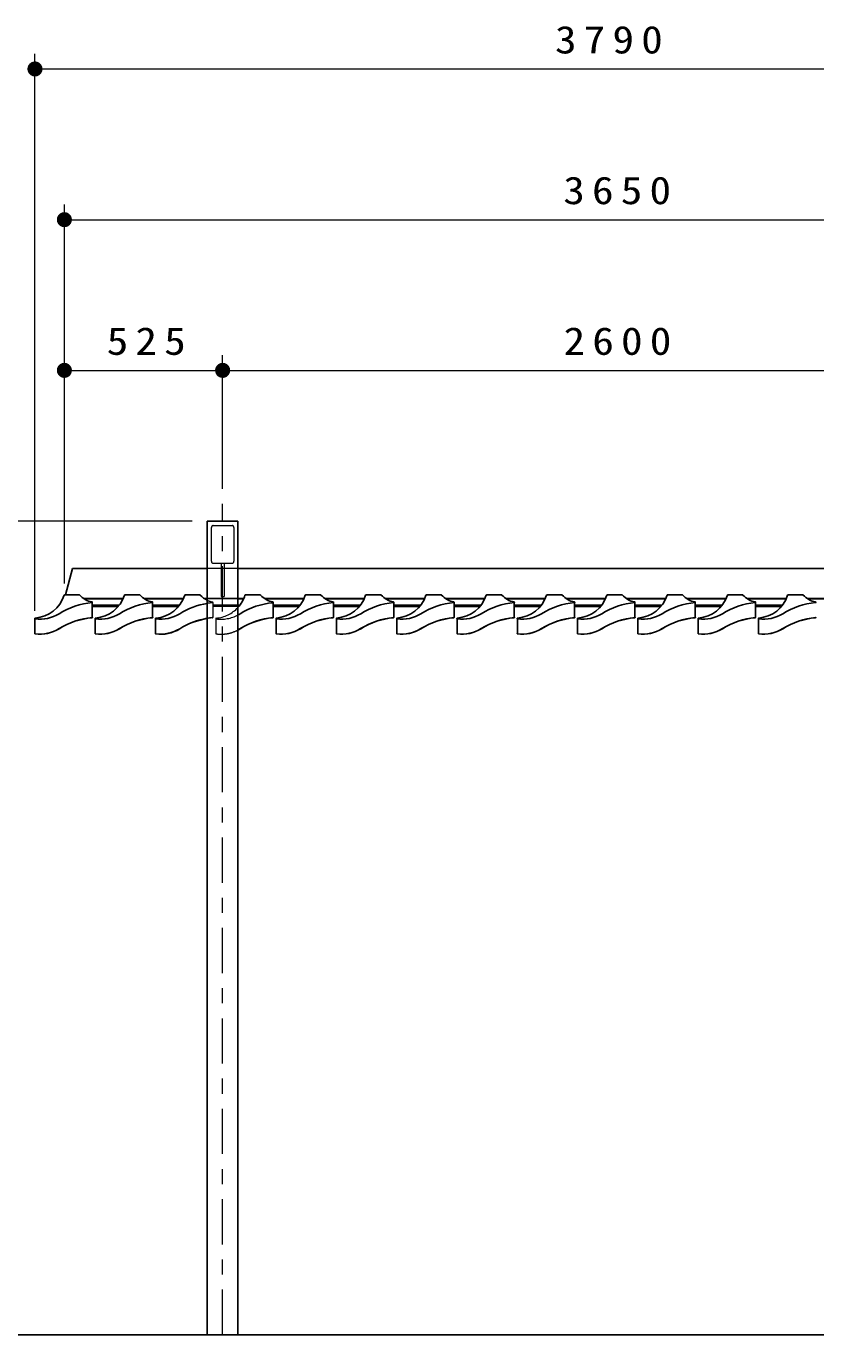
# Model space of a CAD drawing. Units: millimetres on the paper, with parts at other scales. Extents: x -385 to 0, y 0 to 267.
# Drawn here: x -317.8 to -265.5, y 60.5 to 147.3 of the extents above; entities that cross this region are included whole.
import ezdxf

# ---------------------------------------------------------------- set-up
doc = ezdxf.new("R2010")
doc.units = ezdxf.units.MM
doc.linetypes.add('USER1', pattern=[4.5, 2.5, -2])
doc.linetypes.add('USER2', pattern=[6, 3, -1, 1, -1])
doc.layers.add('LY_1', color=4, linetype='Continuous', lineweight=25)
doc.styles.add('ＭＳ ゴシック', font='')
doc.styles.get('ＭＳ ゴシック').set_extended_font_data('MS Gothic')

# ---------------------------------------------------------------- blocks, each defined once
blk = doc.blocks.new('filled_dot')
at = {"color": 0, "linetype": 'Continuous', "lineweight": -2, "const_width": 1.25}
blk.add_lwpolyline([(-0.625, 0, 1), (0.625, 0, 1)], format="xyb", close=True, dxfattribs=at)

msp = doc.modelspace()

# ---------------------------------------------------------------- linework, layer by layer
at = {"layer": 'LY_1', "color": 7, "lineweight": 13}
for p, q in [((-317.26, 108.54), (-317.26, 145.504)), ((-317.26, 144.504), (-241.46, 144.504)), ((-315.31, 125.504), (-315.31, 135.504)), ((-315.31, 134.504), (-242.31, 134.504)), ((-315.31, 110.364), (-315.31, 125.504)), ((-304.81, 116.645), (-304.81, 125.504)), ((-315.31, 124.504), (-304.81, 124.504)), ((-304.81, 124.504), (-252.81, 124.504)), ((-306.826, 114.504), (-338.36, 114.504))]:
    msp.add_line(p, q, dxfattribs=at)
at = {"layer": 'LY_1', "color": 2, "linetype": 'USER2', "lineweight": 13}
msp.add_line((-304.81, 60.504), (-304.81, 115.645), dxfattribs=at)
at = {"layer": 'LY_1'}
for p, q in [((-303.794, 114.504), (-305.826, 114.504)), ((-305.826, 60.504), (-305.826, 114.504)), ((-303.794, 60.504), (-303.794, 114.504)), ((-314.328, 109.615), (-315.281, 109.615)), ((-310.328, 109.615), (-311.281, 109.615)), ((-306.328, 109.611), (-307.281, 109.611)), ((-302.328, 109.611), (-303.281, 109.611)), ((-298.328, 109.615), (-299.281, 109.615)), ((-294.328, 109.615), (-295.281, 109.615)), ((-290.328, 109.615), (-291.281, 109.615)), ((-286.328, 109.615), (-287.281, 109.615)), ((-282.328, 109.615), (-283.281, 109.615)), ((-278.328, 109.615), (-279.281, 109.615)), ((-274.328, 109.615), (-275.281, 109.615)), ((-270.328, 109.615), (-271.281, 109.615)), ((-266.328, 109.615), (-267.281, 109.615)), ((-313.46, 108.111), (-313.46, 109.095)), ((-313.46, 108.111), (-313.46, 109.095)), ((-309.46, 108.111), (-309.46, 109.095)), ((-301.46, 108.111), (-301.46, 109.091)), ((-297.46, 108.111), (-297.46, 109.095)), ((-293.46, 108.111), (-293.46, 109.095)), ((-289.46, 108.111), (-289.46, 109.095)), ((-285.46, 108.111), (-285.46, 109.095)), ((-281.46, 108.111), (-281.46, 109.095)), ((-277.46, 108.111), (-277.46, 109.095)), ((-277.46, 108.111), (-277.46, 109.095)), ((-273.46, 108.111), (-273.46, 109.095)), ((-269.46, 108.111), (-269.46, 109.095)), ((-317.26, 108.017), (-317.26, 107.037)), ((-313.26, 108.017), (-313.26, 107.037)), ((-309.26, 108.017), (-309.26, 107.037)), ((-301.26, 108.017), (-301.26, 107.037)), ((-297.26, 108.017), (-297.26, 107.037)), ((-293.26, 108.017), (-293.26, 107.037)), ((-289.26, 108.017), (-289.26, 107.037)), ((-285.26, 108.017), (-285.26, 107.037)), ((-281.26, 108.017), (-281.26, 107.037)), ((-277.26, 108.017), (-277.26, 107.037)), ((-273.26, 108.017), (-273.26, 107.037)), ((-269.26, 108.017), (-269.26, 107.037))]:
    msp.add_line(p, q, dxfattribs=at)
at = {"layer": 'LY_1', "color": 131, "linetype": 'USER1', "lineweight": 13}
for p, q in [((-305.56, 111.832), (-305.56, 114.076)), ((-305.432, 114.204), (-304.188, 114.204)), ((-304.06, 114.076), (-304.06, 111.832)), ((-303.794, 111.363), (-305.826, 111.363)), ((-305.432, 111.704), (-304.188, 111.704)), ((-303.794, 109.364), (-305.826, 109.364)), ((-303.794, 109.344), (-305.826, 109.344)), ((-303.794, 108.928), (-305.46, 108.928)), ((-303.794, 108.864), (-305.46, 108.864)), ((-303.794, 108.844), (-305.46, 108.844))]:
    msp.add_line(p, q, dxfattribs=at)
at = {"layer": 'LY_1', "color": 190}
for p, q in [((-314.774, 111.363), (-315.243, 109.615)), ((-305.826, 111.363), (-314.774, 111.363)), ((-253.826, 111.363), (-303.794, 111.363)), ((-314.028, 109.364), (-311.411, 109.364)), ((-313.998, 109.344), (-311.42, 109.344)), ((-313.46, 108.928), (-311.667, 108.928)), ((-313.46, 108.864), (-311.718, 108.864)), ((-313.46, 108.844), (-311.734, 108.844)), ((-310.028, 109.364), (-307.409, 109.364)), ((-309.998, 109.344), (-307.418, 109.344)), ((-309.46, 108.928), (-307.664, 108.928)), ((-309.46, 108.864), (-307.714, 108.864)), ((-309.46, 108.844), (-307.731, 108.844)), ((-306.034, 109.364), (-305.826, 109.364)), ((-306.004, 109.344), (-305.826, 109.344)), ((-303.794, 109.364), (-303.409, 109.364)), ((-303.794, 109.344), (-303.418, 109.344)), ((-303.794, 108.928), (-303.664, 108.928)), ((-303.794, 108.864), (-303.714, 108.864)), ((-303.794, 108.844), (-303.731, 108.844)), ((-302.034, 109.364), (-299.4, 109.364)), ((-302.004, 109.344), (-299.409, 109.344)), ((-301.46, 108.928), (-299.667, 108.928)), ((-301.46, 108.864), (-299.718, 108.864)), ((-301.46, 108.844), (-299.734, 108.844)), ((-298.028, 109.364), (-295.411, 109.364)), ((-297.998, 109.344), (-295.42, 109.344)), ((-297.46, 108.928), (-295.667, 108.928)), ((-297.46, 108.864), (-295.718, 108.864)), ((-297.46, 108.844), (-295.734, 108.844)), ((-294.028, 109.364), (-291.411, 109.364)), ((-293.998, 109.344), (-291.42, 109.344)), ((-293.46, 108.928), (-291.667, 108.928)), ((-293.46, 108.864), (-291.718, 108.864)), ((-293.46, 108.844), (-291.734, 108.844)), ((-290.028, 109.364), (-287.411, 109.364)), ((-289.998, 109.344), (-287.42, 109.344)), ((-289.46, 108.928), (-287.667, 108.928)), ((-289.46, 108.864), (-287.718, 108.864)), ((-289.46, 108.844), (-287.734, 108.844)), ((-286.028, 109.364), (-283.411, 109.364)), ((-285.998, 109.344), (-283.42, 109.344)), ((-285.46, 108.928), (-283.667, 108.928)), ((-285.46, 108.864), (-283.718, 108.864)), ((-285.46, 108.844), (-283.734, 108.844)), ((-282.028, 109.364), (-279.411, 109.364)), ((-281.998, 109.344), (-279.42, 109.344)), ((-281.46, 108.928), (-279.667, 108.928)), ((-281.46, 108.864), (-279.718, 108.864)), ((-281.46, 108.844), (-279.734, 108.844)), ((-278.028, 109.364), (-275.411, 109.364)), ((-277.998, 109.344), (-275.42, 109.344)), ((-277.46, 108.928), (-275.667, 108.928)), ((-277.46, 108.864), (-275.718, 108.864)), ((-277.46, 108.844), (-275.734, 108.844)), ((-274.028, 109.364), (-271.411, 109.364)), ((-273.998, 109.344), (-271.42, 109.344)), ((-273.46, 108.928), (-271.667, 108.928)), ((-273.46, 108.864), (-271.718, 108.864)), ((-273.46, 108.844), (-271.734, 108.844)), ((-270.028, 109.364), (-267.411, 109.364)), ((-269.998, 109.344), (-267.42, 109.344)), ((-269.46, 108.928), (-267.667, 108.928)), ((-269.46, 108.864), (-267.718, 108.864)), ((-269.46, 108.844), (-267.734, 108.844)), ((-266.028, 109.364), (-263.411, 109.364)), ((-265.998, 109.344), (-263.42, 109.344))]:
    msp.add_line(p, q, dxfattribs=at)
at = {"layer": 'LY_1', "color": 70, "linetype": 'USER1', "lineweight": 13}
for p, q in [((-304.9, 111.704), (-304.9, 109.502)), ((-304.72, 111.704), (-304.72, 109.502)), ((-304.9, 109.502), (-304.72, 109.502))]:
    msp.add_line(p, q, dxfattribs=at)
at = {"layer": 'LY_1', "linetype": 'USER1', "lineweight": 13}
for p, q in [((-305.46, 109.091), (-305.46, 108.111)), ((-305.26, 108.017), (-305.26, 107.037))]:
    msp.add_line(p, q, dxfattribs=at)
at = {"layer": 'LY_1', "color": 7}
msp.add_line((-318.81, 60.504), (-238.81, 60.504), dxfattribs=at)
at = {"layer": 'LY_1', "color": 131, "linetype": 'USER1', "lineweight": 13}
for centre, start, end in [((-305.432, 114.076), 90, 180), ((-304.188, 114.076), 0, 90), ((-305.432, 111.832), 180, 270), ((-304.188, 111.832), 270, 0)]:
    msp.add_arc(centre, 0.128, start, end, dxfattribs=at)
at = {"layer": 'LY_1'}
for centre, radius, start, end in [((-317.413, 110.25), 2.19, 274.35776, 342.19171), ((-315.281, 109.565), 0.05, 90, 162.19171), ((-314.328, 109.565), 0.05, 41.07659, 90), ((-313.243, 110.511), 1.39, 221.07659, 260.5565), ((-313.413, 110.25), 2.19, 274.35776, 342.19171), ((-311.281, 109.565), 0.05, 90, 162.19171), ((-310.328, 109.565), 0.05, 41.07659, 90), ((-309.243, 110.511), 1.39, 221.07659, 260.5565), ((-309.413, 110.246), 2.19, 274.35776, 342.19171), ((-307.281, 109.561), 0.05, 90, 162.19171), ((-306.328, 109.561), 0.05, 41.07659, 90), ((-305.243, 110.507), 1.39, 221.07659, 245.1942), ((-305.413, 110.246), 2.19, 317.68105, 342.19171), ((-303.281, 109.561), 0.05, 90, 162.19171), ((-302.328, 109.561), 0.05, 41.07659, 90), ((-301.243, 110.507), 1.39, 221.07659, 260.5565), ((-301.413, 110.25), 2.19, 274.35776, 342.19171), ((-299.281, 109.565), 0.05, 90, 162.19171), ((-298.328, 109.565), 0.05, 41.07659, 90), ((-297.243, 110.511), 1.39, 221.07659, 260.5565), ((-297.413, 110.25), 2.19, 274.35776, 342.19171), ((-295.281, 109.565), 0.05, 90, 162.19171), ((-294.328, 109.565), 0.05, 41.07659, 90), ((-293.243, 110.511), 1.39, 221.07659, 260.5565), ((-293.413, 110.25), 2.19, 274.35776, 342.19171), ((-291.281, 109.565), 0.05, 90, 162.19171), ((-290.328, 109.565), 0.05, 41.07659, 90), ((-289.243, 110.511), 1.39, 221.07659, 260.5565), ((-289.413, 110.25), 2.19, 274.35776, 342.19171), ((-287.281, 109.565), 0.05, 90, 162.19171), ((-286.328, 109.565), 0.05, 41.07659, 90), ((-285.243, 110.511), 1.39, 221.07659, 260.5565), ((-285.413, 110.25), 2.19, 274.35776, 342.19171), ((-283.281, 109.565), 0.05, 90, 162.19171), ((-282.328, 109.565), 0.05, 41.07659, 90), ((-281.243, 110.511), 1.39, 221.07659, 260.5565), ((-281.413, 110.25), 2.19, 274.35776, 342.19171), ((-279.281, 109.565), 0.05, 90, 162.19171), ((-278.328, 109.565), 0.05, 41.07659, 90), ((-277.243, 110.511), 1.39, 221.07659, 260.5565), ((-277.413, 110.25), 2.19, 274.35776, 342.19171), ((-275.281, 109.565), 0.05, 90, 162.19171), ((-274.328, 109.565), 0.05, 41.07659, 90), ((-273.243, 110.511), 1.39, 221.07659, 260.5565), ((-273.413, 110.25), 2.19, 274.35776, 342.19171), ((-271.281, 109.565), 0.05, 90, 162.19171), ((-270.328, 109.565), 0.05, 41.07659, 90), ((-269.243, 110.511), 1.39, 221.07659, 260.5565), ((-269.413, 110.25), 2.19, 274.35776, 342.19171), ((-267.281, 109.565), 0.05, 90, 162.19171), ((-266.328, 109.565), 0.05, 41.07659, 90), ((-265.243, 110.511), 1.39, 221.07659, 260.5565), ((-313.018, 104.121), 4.99, 95.2352, 121.88041), ((-313.475, 109.115), 0.025, 275.2352, 80.5565), ((-309.018, 104.121), 4.99, 95.2352, 121.88041), ((-309.475, 109.115), 0.025, 275.2352, 80.5565), ((-305.018, 104.117), 4.99, 99.32546, 121.88041), ((-301.018, 104.117), 4.99, 95.2352, 121.88041), ((-301.475, 109.111), 0.025, 275.2352, 80.5565), ((-297.018, 104.121), 4.99, 95.2352, 121.88041), ((-297.475, 109.115), 0.025, 275.2352, 80.5565), ((-293.018, 104.121), 4.99, 95.2352, 121.88041), ((-293.475, 109.115), 0.025, 275.2352, 80.5565), ((-289.018, 104.121), 4.99, 95.2352, 121.88041), ((-289.475, 109.115), 0.025, 275.2352, 80.5565), ((-285.018, 104.121), 4.99, 95.2352, 121.88041), ((-285.475, 109.115), 0.025, 275.2352, 80.5565), ((-281.018, 104.121), 4.99, 95.2352, 121.88041), ((-281.475, 109.115), 0.025, 275.2352, 80.5565), ((-277.018, 104.121), 4.99, 95.2352, 121.88041), ((-277.475, 109.115), 0.025, 275.2352, 80.5565), ((-273.018, 104.121), 4.99, 95.2352, 121.88041), ((-273.475, 109.115), 0.025, 275.2352, 80.5565), ((-269.018, 104.121), 4.99, 95.2352, 121.88041), ((-269.475, 109.115), 0.025, 275.2352, 80.5565), ((-265.018, 104.121), 4.99, 95.2352, 121.88041), ((-265.475, 109.115), 0.025, 275.2352, 80.5565), ((-317.245, 108.041), 0.025, 94.35776, 262.30635), ((-316.926, 110.405), 2.41, 262.30635, 301.88041), ((-313.018, 103.121), 5, 95.2352, 121.88041), ((-313.018, 103.121), 4.99, 95.2352, 121.88041), ((-313.475, 108.115), 0.015, 275.2352, 0), ((-313.475, 108.115), 0.015, 275.2352, 0), ((-313.475, 108.115), 0.025, 275.2352, 53.1301), ((-313.475, 108.115), 0.025, 275.2352, 53.1301), ((-313.245, 108.041), 0.025, 94.35776, 262.30635), ((-312.926, 110.405), 2.41, 262.30635, 301.88041), ((-309.018, 103.121), 5, 95.2352, 121.88041), ((-309.018, 103.121), 4.99, 95.2352, 121.88041), ((-309.475, 108.115), 0.015, 275.2352, 0), ((-309.475, 108.115), 0.025, 275.2352, 53.1301), ((-309.245, 108.037), 0.025, 94.35776, 262.30635), ((-308.926, 110.401), 2.41, 262.30635, 301.88041), ((-305.018, 103.117), 5, 99.30664, 121.88041), ((-305.018, 103.117), 4.99, 99.32546, 121.88041), ((-304.926, 110.401), 2.41, 298.0075, 301.88041), ((-301.018, 103.117), 5, 95.2352, 121.88041), ((-301.018, 103.117), 4.99, 95.2352, 121.88041), ((-301.475, 108.111), 0.015, 275.2352, 0), ((-301.475, 108.111), 0.025, 275.2352, 53.1301), ((-301.245, 108.041), 0.025, 94.35776, 262.30635), ((-300.926, 110.405), 2.41, 262.30635, 301.88041), ((-297.018, 103.121), 5, 95.2352, 121.88041), ((-297.018, 103.121), 4.99, 95.2352, 121.88041), ((-297.475, 108.115), 0.015, 275.2352, 0), ((-297.475, 108.115), 0.025, 275.2352, 53.1301), ((-297.245, 108.041), 0.025, 94.35776, 262.30635), ((-296.926, 110.405), 2.41, 262.30635, 301.88041), ((-293.018, 103.121), 5, 95.2352, 121.88041), ((-293.018, 103.121), 4.99, 95.2352, 121.88041), ((-293.475, 108.115), 0.015, 275.2352, 0), ((-293.475, 108.115), 0.025, 275.2352, 53.1301), ((-293.245, 108.041), 0.025, 94.35776, 262.30635), ((-292.926, 110.405), 2.41, 262.30635, 301.88041), ((-289.018, 103.121), 5, 95.2352, 121.88041), ((-289.018, 103.121), 4.99, 95.2352, 121.88041), ((-289.475, 108.115), 0.015, 275.2352, 0), ((-289.475, 108.115), 0.025, 275.2352, 53.1301), ((-289.245, 108.041), 0.025, 94.35776, 262.30635), ((-288.926, 110.405), 2.41, 262.30635, 301.88041), ((-285.018, 103.121), 5, 95.2352, 121.88041), ((-285.018, 103.121), 4.99, 95.2352, 121.88041), ((-285.475, 108.115), 0.015, 275.2352, 0), ((-285.475, 108.115), 0.025, 275.2352, 53.1301), ((-285.245, 108.041), 0.025, 94.35776, 262.30635), ((-284.926, 110.405), 2.41, 262.30635, 301.88041), ((-281.018, 103.121), 5, 95.2352, 121.88041), ((-281.018, 103.121), 4.99, 95.2352, 121.88041), ((-281.475, 108.115), 0.015, 275.2352, 0), ((-281.475, 108.115), 0.025, 275.2352, 53.1301), ((-281.245, 108.041), 0.025, 94.35776, 262.30635), ((-280.926, 110.405), 2.41, 262.30635, 301.88041), ((-277.018, 103.121), 5, 95.2352, 121.88041), ((-277.018, 103.121), 4.99, 95.2352, 121.88041), ((-277.475, 108.115), 0.015, 275.2352, 0), ((-277.475, 108.115), 0.015, 275.2352, 0), ((-277.475, 108.115), 0.025, 275.2352, 53.1301), ((-277.475, 108.115), 0.025, 275.2352, 53.1301), ((-277.245, 108.041), 0.025, 94.35776, 262.30635), ((-276.926, 110.405), 2.41, 262.30635, 301.88041), ((-273.018, 103.121), 5, 95.2352, 121.88041), ((-273.018, 103.121), 4.99, 95.2352, 121.88041), ((-273.475, 108.115), 0.015, 275.2352, 0), ((-273.475, 108.115), 0.025, 275.2352, 53.1301), ((-273.245, 108.041), 0.025, 94.35776, 262.30635), ((-272.926, 110.405), 2.41, 262.30635, 301.88041), ((-269.018, 103.121), 5, 95.2352, 121.88041), ((-269.018, 103.121), 4.99, 95.2352, 121.88041), ((-269.475, 108.115), 0.015, 275.2352, 0), ((-269.475, 108.115), 0.025, 275.2352, 53.1301), ((-269.245, 108.041), 0.025, 94.35776, 262.30635), ((-268.926, 110.405), 2.41, 262.30635, 301.88041), ((-265.018, 103.121), 5, 95.2352, 121.88041), ((-265.018, 103.121), 4.99, 95.2352, 121.88041), ((-265.475, 108.115), 0.015, 275.2352, 0), ((-265.475, 108.115), 0.025, 275.2352, 53.1301), ((-317.245, 107.041), 0.025, 126.8699, 262.30635), ((-317.245, 107.041), 0.015, 180, 262.30635), ((-316.926, 109.405), 2.41, 262.30635, 301.88041), ((-316.926, 109.405), 2.4, 262.30635, 301.88041), ((-313.245, 107.041), 0.025, 126.8699, 262.30635), ((-313.245, 107.041), 0.015, 180, 262.30635), ((-312.926, 109.405), 2.41, 262.30635, 301.88041), ((-312.926, 109.405), 2.4, 262.30635, 301.88041), ((-309.245, 107.037), 0.025, 126.8699, 262.30635), ((-309.245, 107.037), 0.015, 180, 262.30635), ((-308.926, 109.401), 2.41, 262.30635, 301.88041), ((-308.926, 109.401), 2.4, 262.30635, 301.88041), ((-304.926, 109.401), 2.4, 298.13455, 301.88041), ((-304.926, 109.401), 2.41, 298.0075, 301.88041), ((-301.245, 107.041), 0.025, 126.8699, 262.30635), ((-301.245, 107.041), 0.015, 180, 262.30635), ((-300.926, 109.405), 2.41, 262.30635, 301.88041), ((-300.926, 109.405), 2.4, 262.30635, 301.88041), ((-297.245, 107.041), 0.025, 126.8699, 262.30635), ((-297.245, 107.041), 0.015, 180, 262.30635), ((-296.926, 109.405), 2.41, 262.30635, 301.88041), ((-296.926, 109.405), 2.4, 262.30635, 301.88041), ((-293.245, 107.041), 0.025, 126.8699, 262.30635), ((-293.245, 107.041), 0.015, 180, 262.30635), ((-292.926, 109.405), 2.41, 262.30635, 301.88041), ((-292.926, 109.405), 2.4, 262.30635, 301.88041), ((-289.245, 107.041), 0.025, 126.8699, 262.30635), ((-289.245, 107.041), 0.015, 180, 262.30635), ((-288.926, 109.405), 2.41, 262.30635, 301.88041), ((-288.926, 109.405), 2.4, 262.30635, 301.88041), ((-285.245, 107.041), 0.025, 126.8699, 262.30635), ((-285.245, 107.041), 0.015, 180, 262.30635), ((-284.926, 109.405), 2.41, 262.30635, 301.88041), ((-284.926, 109.405), 2.4, 262.30635, 301.88041), ((-281.245, 107.041), 0.025, 126.8699, 262.30635), ((-281.245, 107.041), 0.015, 180, 262.30635), ((-280.926, 109.405), 2.41, 262.30635, 301.88041), ((-280.926, 109.405), 2.4, 262.30635, 301.88041), ((-277.245, 107.041), 0.025, 126.8699, 262.30635), ((-277.245, 107.041), 0.015, 180, 262.30635), ((-276.926, 109.405), 2.41, 262.30635, 301.88041), ((-276.926, 109.405), 2.4, 262.30635, 301.88041), ((-273.245, 107.041), 0.025, 126.8699, 262.30635), ((-273.245, 107.041), 0.015, 180, 262.30635), ((-272.926, 109.405), 2.41, 262.30635, 301.88041), ((-272.926, 109.405), 2.4, 262.30635, 301.88041), ((-269.245, 107.041), 0.025, 126.8699, 262.30635), ((-269.245, 107.041), 0.015, 180, 262.30635), ((-268.926, 109.405), 2.41, 262.30635, 301.88041), ((-268.926, 109.405), 2.4, 262.30635, 301.88041)]:
    msp.add_arc(centre, radius, start, end, dxfattribs=at)
at = {"layer": 'LY_1', "linetype": 'USER1', "lineweight": 13}
for centre, radius, start, end in [((-305.018, 104.117), 4.99, 95.2352, 99.32546), ((-305.243, 110.507), 1.39, 245.1942, 260.5565), ((-305.475, 109.111), 0.025, 275.2352, 80.5565), ((-305.413, 110.246), 2.19, 274.35776, 317.68105), ((-305.018, 103.117), 5, 95.2352, 99.32546), ((-305.018, 103.117), 4.99, 95.2352, 99.32546), ((-305.475, 108.111), 0.015, 275.2352, 0), ((-305.475, 108.111), 0.025, 275.2352, 53.1301), ((-305.245, 108.037), 0.025, 94.35776, 262.30635), ((-304.926, 110.401), 2.41, 262.30635, 298.0075), ((-305.245, 107.037), 0.025, 126.8699, 262.30635), ((-305.245, 107.037), 0.015, 180, 262.30635), ((-304.926, 109.401), 2.41, 262.30635, 298.0075), ((-304.926, 109.401), 2.4, 262.30635, 298.13455)]:
    msp.add_arc(centre, radius, start, end, dxfattribs=at)

# ---------------------------------------------------------------- block references
at = {"layer": 'LY_1', "color": 7, "lineweight": 13, "xscale": 0.4, "yscale": 0.4}
for p in [(-317.26, 144.504), (-315.31, 134.504), (-315.31, 124.504), (-304.81, 124.504)]:
    msp.add_blockref('filled_dot', p, dxfattribs=at)
at = {"layer": 'LY_1', "color": 7, "lineweight": 13, "xscale": 0.4, "yscale": 0.4, "rotation": 180}
msp.add_blockref('filled_dot', (-304.81, 124.504), dxfattribs=at)

# ---------------------------------------------------------------- texts
at = {"layer": 'LY_1', "color": 7, "char_height": 1.833, "attachment_point": 8, "style": 'ＭＳ ゴシック'}
for s, insert in [('\\T1.33;\\W1.15;3790', (-278.951, 145.504)), ('\\T1.33;\\W1.15;3650', (-278.401, 135.504)), ('\\T1.33;\\W1.15;525', (-309.643, 125.504)), ('\\T1.33;\\W1.15;2600', (-278.382, 125.504))]:
    msp.add_mtext(s, dxfattribs=dict(at, insert=insert))

doc.saveas('drawing.dxf')
